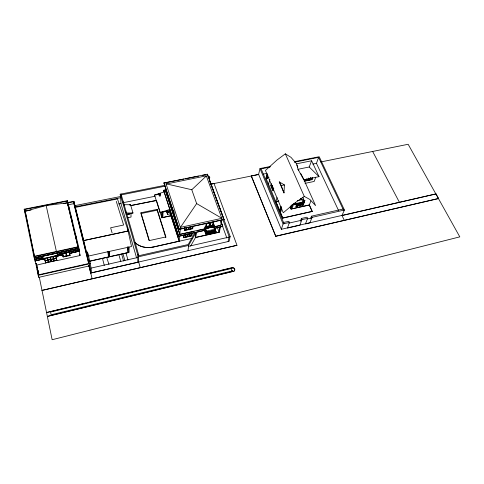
<?xml version="1.0" encoding="UTF-8"?>
<svg xmlns="http://www.w3.org/2000/svg" width="484" height="484" viewBox="0 0 484 484"><rect width="100%" height="100%" fill="white"/><g stroke="black" fill="none" stroke-linecap="round" stroke-linejoin="round"><path stroke-width="0.73" d="M134.83 242.551A18.192 15.421 0.1 0 0 152.956 247.106L179.231 241.159L170.35 213.831L170.58 210.903L170.362 211.689L169.908 210.171L170.525 211.798L167.416 212.458L166.78 210.498M156.495 200.551L130.789 205.537M157.155 210.189L157.179 209.378L140.947 212.76L140.953 213.571L157.155 210.189L165.849 237.711M158.933 194.992L158.988 193.558L160.119 193.328L160.513 196.135M159.375 196.365L158.988 193.558M160.071 194.762L160.119 193.328M161.771 217.298L161.983 212.379M162.793 217.467L170.967 215.731L161.928 217.782L162.013 211.696M178.62 236.325L204.641 230.342L178.62 236.325L163.61 190.4L165.837 189.722M163.937 183.019L207.394 174.192L224.044 219.603L179.213 229.416L163.937 183.019L183.811 179.086M162.63 217.116L162.697 215.616M163.035 211.998L162.787 217.6L162.636 216.983M194.163 231.352L179.818 234.522L165.661 191.404L165.812 188.318M166.018 184.035L206.293 175.813L221.89 218.55M167.107 212.966L167.222 210.8M283.981 192.916L284.417 184.93L279.25 181.875L283.981 192.916L281.252 185.596L279.25 181.875M167.416 212.458L170.531 211.689M170.35 213.831L167.573 214.412L167.7 212.137L170.489 211.55M174.01 211.569L173.913 212.954L172.201 207.751M179.213 229.416L163.949 182.777M179.685 235.998L179.225 241.226L170.096 213.22M179.818 234.522L180.357 228.345M180.423 227.595L166.03 183.793L191.779 189.74L206.263 176.055M192.977 226.046L192.656 228.744L184.35 230.572L184.452 228.26M190.623 233.306L191.985 233.004L191.779 235.889L183.611 237.711L183.866 235.109M184.35 230.572L184.616 227.879M183.981 234.915L183.751 237.257L185.348 236.9L185.584 234.558M184.725 227.686L184.489 230.112L186.11 229.755L186.298 227.934M185.566 236.972L185.832 234.365M186.34 229.827L186.546 227.807M186.031 234.462L185.789 236.803L187.387 236.452L187.635 234.105M186.824 227.226L186.576 229.652L188.197 229.301L188.391 227.48M187.604 236.513L187.889 233.911M188.415 229.368L188.633 227.347M188.107 233.99L187.852 236.331L189.45 235.98L189.71 233.633M188.851 227.371L188.657 229.192L190.273 228.835L190.478 227.014M189.649 236.059L189.94 233.457M188.022 250.718L188.615 245.424L196.147 232.193L195.463 237.59L190.629 246.126M190.49 228.914L190.714 226.893M190.145 233.542L189.885 235.883L191.476 235.533L191.749 233.185M191.023 226.294L190.75 228.726L192.366 228.369L192.578 226.548M191.779 235.889L191.985 233.004M192.656 228.744L192.795 226.439M196.292 232.284L195.651 237.341L195.179 235.95M207.394 174.192L224.044 219.603M207.981 176.763L209.457 176.472L209.753 177.277L209.354 180.09L230.154 236.422L229.126 241.316L90.708 272.988L88.838 265.42M206.142 233.064L206.257 232.272L215.265 230.221L215.459 229.113L214.007 224.6L213.771 226.04L215.338 230.251L215.198 231.043L206.142 233.064L204.653 228.817L204.768 228.024L206.359 232.138L206.238 232.925L215.059 230.959L215.192 230.172L206.359 232.138M210.74 222.725L213.692 222.077L213.002 226.929L205.688 228.545L206.299 223.699L207.533 223.427M206.299 223.699L205.682 228.593L213.583 226.845L213.819 226.028M206.087 227.946L206.263 226.772L209.155 226.137L209.009 227.413L206.087 227.946L208.973 227.311L209.155 226.137M206.668 223.729L206.269 226.518L209.203 225.871L209.62 223.082L206.68 223.765M206.123 228.055L206.263 226.772M206.414 226.827L206.299 227.928L206.414 226.827L209.015 226.367M215.029 228.799L216.003 231.836L205.845 234.105L204.641 230.342M206.971 226.851L206.916 227.601L206.971 226.851C208.707 225.248 208.32 228.267 208.398 226.536M206.238 232.925L204.786 228.787L205.077 226.56L206.505 231.098L206.335 232.199L204.865 228M207.049 227.371C206.474 227.305 209.899 226.687 207.158 227.008M214.001 183.545L210.455 184.174M208.979 226.258L208.858 227.365L206.263 227.825M209.276 227.528L210.002 222.888L208.767 223.154M209.893 225.683L210.322 222.924L209.905 225.719L212.827 225.072L213.269 222.283L212.827 225.072M209.729 227.232L209.874 225.949L212.797 225.423L212.603 226.597L209.729 227.232L212.567 226.494L212.76 225.314M209.874 227.002L210.026 226.004L209.911 227.105L212.452 226.542L212.615 225.55L210.068 226.113M210.649 226.028L210.588 226.772L210.649 226.028C212.397 224.425 211.98 227.444 212.071 225.713M211.931 225.943L211.859 226.409L210.764 226.651L210.836 226.185M212.996 226.978L213.692 222.077M214.739 228.315L222.779 226.324L220.988 221.43M219.004 232.32L219.96 227.038M220.383 226.845L219.397 232.229L195.463 237.59M221.648 219.899L220.625 225.502L215.186 226.706M215.471 228.158L222.779 226.324M228.133 241.54L229.15 236.646L222.924 219.742M251.25 176.013L258.601 174.349L281.331 229.295L436.036 193.903L438.607 198.507L275.777 236.319L251.25 176.013L210.443 184.265M236.978 245.297L42.011 290.4L236.978 245.297L214.013 183.454M233.33 271.336L47.335 316.421L233.33 271.336A2.142 1.888 13 0 0 234.686 269.013A2.142 1.888 13 0 0 231.999 267.67L231.945 267.912A2.142 1.882 13 0 1 233.046 267.912M270.368 166.478L260.005 168.547L258.553 174.53L251.982 175.861M267.053 173.78L265.94 178.064L282.723 218.133L312.24 211.405L309.355 204.932L291.096 208.961L290.352 207.213L290.751 205.906M266.267 178.838L267.392 174.518M266.291 178.747L267.198 178.56L267.942 175.74M268.553 184.289L269.891 179.304M271.324 183.642L270.798 185.56L273.067 190.962L273.787 188.427M273.575 188.379L273 190.418L270.992 185.65L271.373 184.283M273.121 187.665L272.788 189.159L271.288 185.59L271.663 184.222M271.379 185.681L271.736 184.404M271.742 186.534L272.093 185.257M271.79 186.776L272.165 185.408M271.887 186.854L272.238 185.584M272.244 187.713L272.601 186.437M272.286 187.967L272.667 186.606M272.401 188.076L272.758 186.806M273.248 187.986L272.891 189.256L273.254 190.115L273.611 188.851M277.114 197.569L275.874 201.78L278.814 201.144M279.619 210.715L280.908 206.565M281.464 206.722L279.958 211.538L280.889 211.333L281.767 208.525M275.777 236.319L251.293 175.825M282.723 218.133L280 211.405L280.932 211.199M281.331 229.295L283.092 223.917L260.005 168.547M290.951 206.16L290.454 207.545L290.727 207.11M290.702 208.277L291.87 204.792M310.855 200.908L309.306 205.059L291.053 209.088L292.669 204.266M291.973 208.888L293.6 204.066M303.758 202.421L294.296 204.738L303.758 202.421L302.887 200.443M295.379 202.379L294.919 203.74L302.784 202.016L303.752 199.305L302.845 197.26M283.557 222.489L288.851 221.291L289.359 222.495L287.466 228.043L299.868 225.205L301.907 219.669L301.393 218.478L307.05 217.201L307.57 218.387L305.458 223.929M304.866 179.334L304.224 181.276L312.071 179.637L312.743 177.695M312.283 178.118L311.793 179.479L304.66 180.974L305.029 179.395M296.807 203.8L295.899 206.438L297.406 206.111L298.325 203.474M304.66 180.974L305.229 179.34M296.922 204.066L296.014 206.698L297.521 206.365L298.44 203.734M306.523 179.074L306.094 180.314L304.805 180.58M306.348 180.387L306.826 179.019M307.086 178.941L306.656 180.175L307.945 179.909L308.592 178.052M301.369 203.044L300.437 205.682L298.93 206.009L299.511 203.776M298.93 206.009L300.086 202.717M308.133 180.012L308.611 178.644M308.883 178.572L308.447 179.806L309.73 179.54L310.171 178.3M300.437 205.682L301.254 202.784M309.917 179.637L310.643 177.592M310.897 177.58L310.238 179.437L311.514 179.165L311.962 177.93M301.834 204.49L302.542 202.512M338.564 210.534L316.463 163.344L318.593 157.373L294.29 162.231M302.657 202.772L301.714 205.41L303.214 205.077L304.872 200.467L303.746 200.424M311.793 179.479L312.186 177.9M303.214 205.077L304.757 200.201M315.725 177.223L314.183 181.439L305.029 183.363M300.376 221.248L301.393 218.478M310.722 218.254L311.533 216.167L343.017 209.052M309.887 222.912L312.059 217.352L311.533 216.167M296.589 163.804L297.993 169.273L309.191 166.992L311.642 160.779L296.589 163.804L290.963 157.318L285.336 153.827L276.915 160.095L265.45 170.453L283.261 212.748L295.403 202.596L304.273 196.395L309.851 199.444L315.586 205.603L303.535 178.88M294.786 161.602L319.21 156.725L344.439 210.02L341.892 215.592L436.036 193.903M194.979 232.453L188.203 244.541L138.339 255.824L138.606 256.756L188.615 245.424M399.403 202.282L372.644 151.462M196.643 203.589L180.441 227.371L221.932 218.32L196.643 203.589L191.779 189.74M55.938 255.897L58.074 254.263L79.098 249.677L58.116 254.445L55.981 256.078M58.092 254.33L55.962 256.012L44.468 258.529L41.793 258.008L34.654 259.37L41.751 257.821L44.443 258.408M56.247 257.294C58.334 254.427 68.952 253.991 58.376 255.667M56.265 257.361L58.395 255.733L62.72 254.79M56.289 257.476L58.407 255.782M165.661 191.404L154.529 195.04L160.113 212.615L169.993 209.36M77.991 246.888L67.337 202.857L46.149 205.531L25.241 211.193L34.497 256.351M231.999 267.67L46.555 312.537M47.287 312.361L61.946 308.834M63.41 308.483L75.867 305.483M77.331 305.132L86.128 303.014M87.592 302.657L140.348 289.958M141.818 289.607L154.275 286.607M155.739 286.256L164.53 284.138M165.994 283.787L218.756 271.082M220.22 270.731L231.213 268.088M275.832 236.15L438.607 198.507M121.042 194.042L138.581 254.608L138.672 262.092L90.72 273.067L89.425 263.798L73.931 201.302L67.264 202.627M306.094 223.783L309.252 223.057M283.092 223.917L289.359 222.495M301.907 219.669L307.57 218.387M312.059 217.352L344.439 210.02M229.15 236.646L230.154 236.422M289.166 223.057L301.707 220.214M307.364 218.931L311.835 217.915M91.004 268.112L137.746 257.506M188.518 246.308L229.059 237.106M54.099 260.985L53.04 256.369L55.902 255.74L56.991 260.634L80.054 255.54L78.692 247.076L67.439 200.672L24.2 209.197L33.928 256.792L35.786 263.459L38.218 275.317L90.381 263.586L87.519 252.085L86.569 252.297M137.819 262.207L137.71 254.808L138.581 254.608M38.218 275.317L38.787 277.338L89.709 265.837M205.881 233.887L216.046 231.618M89.552 261.148L108.597 256.889L108.355 255.963L109.438 255.721L109.118 252.013M109.68 256.647L128.054 252.533L127.625 247.155M195.494 237.378L219.046 232.108L217.249 227.141M282.765 218.006L312.24 211.405M89.558 261.299L129.125 252.442L128.932 247.088M152.956 247.106L192.16 238.334M88.094 256.139L131.527 246.513L127.812 229.7L117.491 198.936L75.171 207.424L83.702 240.578L128.224 231.013L127.812 229.7M206.505 231.098L215.459 229.113M191.682 235.605L183.611 237.711M63.101 256.671L69.998 255.159L70.071 255.467L63.168 256.98L62.418 253.344L63.168 256.98M184.259 230.281L192.559 228.46M35.786 263.459L36.276 263.356L36.76 265.093L38.811 275.069M298.822 205.754L300.322 205.422M301.599 205.149L303.099 204.817M212.797 225.423L209.874 225.949M206.299 226.875L209.191 226.24M207.013 226.954L208.435 226.645M210.691 226.131L212.107 225.816M56.93 260.362L36.76 265.093M210.552 226.669L211.968 226.355M206.874 227.492L208.295 227.177M205.615 228.339L212.93 226.724M204.653 228.817L179.836 234.304L165.673 191.168M214.418 226.663L220.668 225.278M197.194 230.68L205.113 228.932M206.553 228.611L207.993 228.297M211.587 227.498L213.746 227.02M34.679 259.491L41.769 257.887L44.413 258.256L45.635 263.139M58.104 254.378L79.128 249.792M304.872 200.467L303.244 200.533M62.49 253.652L69.454 252.134L69.381 251.825L70.071 255.467M49.344 257.264L47.553 257.657L48.116 259.975L50.499 259.454L49.943 257.137M190.884 226.506L192.275 226.203M42.114 259.224L35.09 260.955L42.114 259.224L44.812 259.872M179.231 229.186L224.086 219.379M35.072 260.888L42.132 259.291L44.8 259.805M69.672 253.32L79.352 251.202M211.06 222.767L212.53 222.446M206.378 223.911L213.771 222.289M78.087 246.767L34.358 256.254L24.781 209.493L67.046 201.156L78.347 248.359M302.016 198.47L300.576 198.779L300.891 198.749M33.928 256.792L78.692 247.076M34.279 258.026L78.868 248.256L34.261 257.96M297.279 200.715L303.752 199.305M34.285 258.081L78.898 248.371M86.2 252.182L83.557 240.572L127.867 231.056M278.851 201.011L275.91 201.647L279.655 210.588M75.577 237.233L75.94 237.154L75.716 235.787L76.526 239.592L76.236 238.376M281.252 185.596L284.417 184.93M127.473 217.794L131.049 217.05L130.946 213.408M304.563 180.756L311.696 179.268M160.113 212.615L170.628 210.407M74.143 230.874L74.506 230.795M126.239 214.388L132.985 212.99L130.547 204.738L123.789 204.714M129.742 213.819L127.038 214.382L129.827 214.091M311.642 160.779L319.023 176.648L303.813 179.824L297.993 169.273L298.834 170.229M129.44 204.962L130.547 204.738M130.789 205.603L156.392 200.37M266.853 177.876L269.007 177.35M320.783 161.952L408.151 144.28L459.8 236.864L52.139 339.72L39.325 277.338M159.43 194.937L160.567 194.701M263.369 174.095L267.059 173.345M312.779 164.088L316.463 163.344M123.166 202.705L155.037 196.25M118.737 203.952L120.958 203.498L120.552 195.391M163.61 190.4L165.086 190.103M154.529 195.04L158.643 194.205M74.911 206.898L120.667 197.738L120.207 194.211L164.512 185.402M67.99 204.823L73.864 203.655L88.729 263.756M165.522 186.08L121.29 194.889L121.399 197.103M208.277 177.567L209.753 177.277M74.615 205.694L120.328 196.558M269.987 167.095L261.148 168.862L284.066 223.693M185.281 178.796L191.168 177.634M192.638 177.344L198.531 176.176M202.209 175.45L205.888 174.724M31.097 210.032L25.241 211.193L24.781 209.493M63.737 203.57L67.337 202.857L67.046 201.156M67.663 202.923L73.568 201.755L88.85 263.502L38.623 274.791L36.276 263.356M58.655 251.359L56.465 251.698L46.149 205.531M75.425 248.8L76.889 248.576M132.985 212.99L126.185 213.014L125.586 210.939M309.191 166.992L319.023 176.648M303.262 178.281L300.6 173.248M318.593 157.373L343.561 210.213M341.964 215.422L344.269 220.323M296.91 165.056L297.835 167.101M309.306 205.059L312.192 211.538M285.336 153.827L304.273 196.395M302.79 200.715L303.662 202.687M301.29 198.628L301.883 199.983M293.727 203.419L294.296 204.738M290.122 206.91L291.053 209.088M266.872 177.785L267.198 178.56M220.922 221.575L222.737 226.542M220.879 221.708L226.839 238.001M215.247 229.725L216.003 231.836M213.716 226.052L214.95 229.489M213.686 226.821L215.198 231.043M213.583 226.845L214.569 229.604M204.768 228.024L206.257 232.272M204.605 230.566L205.845 234.105M163.622 190.164L178.638 236.107M106.692 257.464L108.942 264.367M167.228 210.685L167.694 212.252M167.349 211.841L167.664 212.809M167.161 211.919L167.633 213.371M167.131 212.476L167.603 213.928M166.544 211.224L167.573 214.412M156.556 194.628L156.659 194.949M156.713 201.241L161.928 217.782M157.179 209.378L165.891 236.93L149.344 240.584L140.947 212.76M141.171 214.285L149.12 240.645M112.155 233.058L110.618 227.776L123.608 225.024L116.281 201.35M124.207 205.301L123.208 201.858L123.275 203.298M120.207 194.211L137.71 254.808M138.672 262.092L140.275 267.585M120.958 203.498L136.567 257.857M127.582 246.846L127.951 248.141M126.04 253.132L127.976 260.047M37.97 272.31L37.165 269.437L38.787 277.338M122.984 253.816L124.902 260.743M121.665 254.112L123.577 261.045M118.913 254.729L120.812 261.675M24.2 209.197L25.368 213.511M102.475 258.408L104.296 265.42M88.85 265.504L92.129 278.724M47.293 257.621L48.424 262.237M69.369 209.596L68.075 204.254L68.317 205.694M70.821 215.592L72.243 221.46M68.48 206.359L69.127 209.021M79.703 254.088L80.054 255.54M50.173 256.998L51.268 261.608M38.236 271.409L38.303 271.724L38.03 270.665L38.091 270.979M62.66 253.386L63.307 256.538L66.393 255.861L65.776 252.708M66.084 252.642L66.701 255.794L69.775 255.116L69.188 251.964M65.903 252.581L66.556 255.915M67.439 200.672L67.79 202.772M68.026 204.169L68.268 205.567M72.358 222.162L72.594 223.56M73.931 201.302L74.5 204.962M73.568 201.755L73.864 203.655M83.357 239.229L83.557 240.572M87.519 252.085L87.997 255.467M90.381 263.586L91.645 272.77M107.956 251.511L108.355 255.963M108.138 251.698L108.61 257.034M109.233 251.456L109.693 256.792M127.855 247.33L128.06 252.684M128.702 246.913L128.78 249.151M152.956 247.046A18.192 15.421 0.1 0 1 134.824 242.484M233.566 268.1A2.142 1.882 13 0 1 233.27 271.578M232.005 268.342L231.878 268.39A1.446 1.27 13 0 0 232.743 270.786L51.122 314.769L50.554 312.059L232.005 268.342M47.65 260.077L45.26 260.604L44.679 258.287L47.075 257.76L47.65 260.077M53.355 258.825L50.977 259.351L50.427 257.028L52.816 256.508L53.355 258.825M56.162 258.208L53.797 258.728L53.264 256.411L55.642 255.891L56.162 258.208M47.68 260.223L45.296 260.743L45.78 262.667L48.158 262.14L47.68 260.223M50.53 259.593L48.152 260.12L48.624 262.038L50.989 261.517L50.53 259.593M53.385 258.97L51.014 259.491L51.467 261.414L53.827 260.894L53.385 258.97M56.192 258.353L53.827 258.873L54.269 260.797L56.622 260.277L56.192 258.353M79.328 251.087L69.684 253.386L79.328 251.087M160.361 194.604L159.545 194.768L159.188 193.661L160.004 193.497L160.361 194.604"/></g></svg>
